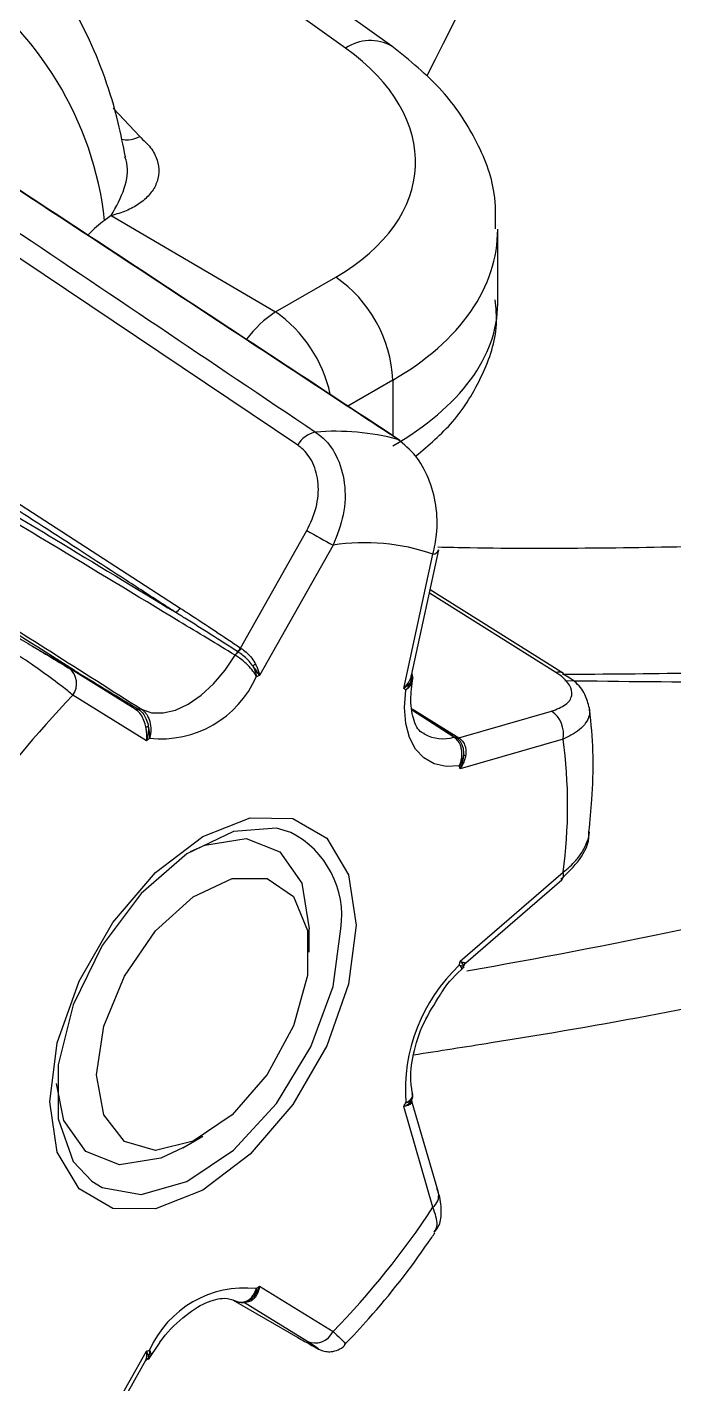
# Model space of a CAD drawing. Extents: x 6 to 134, y 3 to 97.
# Drawn here: x 104.232 to 104.684, y 5.605 to 6.552 of the extents above; entities that cross this region are included whole.
import ezdxf

# ---------------------------------------------------------------- set-up
doc = ezdxf.new("R2010")
doc.units = 0
doc.header["$MEASUREMENT"] = 0
doc.layers.add('OBJECT', color=7, linetype='CONTINUOUS')

msp = doc.modelspace()

# ---------------------------------------------------------------- linework, layer by layer
at = {"layer": 'OBJECT'}
for p, q in [((104.45446, 6.53763), (104.2133, 6.71022)), ((104.48679, 6.53902), (104.25479, 6.70505)), ((104.29213, 6.49557), (104.31074, 6.4758)), ((104.42107, 6.2602), (104.10569, 6.4721)), ((104.29088, 6.42068), (104.28623, 6.41731)), ((104.29088, 6.42068), (104.40553, 6.35339)), ((104.56067, 6.35902), (104.56067, 6.41062)), ((104.40553, 6.35339), (104.44761, 6.37769)), ((104.058, 6.32839), (104.33899, 6.14651)), ((104.48745, 6.30579), (104.45598, 6.28762)), ((104.48745, 6.30579), (104.48745, 6.26691)), ((104.38117, 6.11858), (104.42746, 6.20066)), ((104.4457, 6.19043), (104.39432, 6.09933)), ((104.49508, 6.09032), (104.51547, 6.18419)), ((104.50045, 6.09933), (104.51952, 6.18713)), ((104.60127, 6.10149), (104.51295, 6.15685)), ((104.60657, 6.10081), (104.51345, 6.15918)), ((104.23551, 6.12008), (104.26521, 6.10288)), ((104.3794, 6.11588), (104.37889, 6.1162)), ((104.38117, 6.11858), (104.38155, 6.11833)), ((104.26137, 6.10447), (104.26111, 6.10462)), ((104.30767, 6.07583), (104.26137, 6.10447)), ((104.60661, 6.10087), (104.6064, 6.101)), ((104.31547, 6.05381), (104.26409, 6.08559)), ((104.3078, 6.07575), (104.30767, 6.07583)), ((104.30941, 6.07609), (104.30993, 6.07577)), ((104.50104, 6.07603), (104.53357, 6.05577)), ((104.51283, 6.06836), (104.50106, 6.07593)), ((104.53007, 6.05634), (104.50123, 6.07486)), ((104.51816, 6.06493), (104.51283, 6.06836)), ((104.53357, 6.05577), (104.59824, 6.07448)), ((104.50895, 6.05891), (104.5097, 6.05846)), ((104.5299, 6.05738), (104.51816, 6.06493)), ((104.53357, 6.05577), (104.53394, 6.05553)), ((104.60628, 6.05499), (104.53451, 6.03422)), ((104.53451, 5.89987), (104.60628, 5.96196)), ((104.53838, 5.89868), (104.60548, 5.95674)), ((104.42914, 5.90622), (104.42914, 5.92254)), ((104.53825, 5.89873), (104.53825, 5.89883)), ((104.51927, 5.73821), (104.50057, 5.80272)), ((104.51547, 5.72791), (104.49508, 5.79825)), ((104.34076, 5.76946), (104.3549, 5.77762)), ((104.39432, 5.6729), (104.4457, 5.64112)), ((104.37606, 5.66295), (104.42107, 5.63704)), ((104.42746, 5.63433), (104.3833, 5.66164)), ((104.31681, 5.62151), (104.3245, 5.63309)), ((104.26409, 5.53628), (104.31547, 5.62738)), ((104.26654, 5.53503), (104.31507, 5.62108))]:
    msp.add_line(p, q, dxfattribs=at)
at = {"layer": 'OBJECT', "flags": 128}
for points in [[(104.49098, 6.26429), (104.49216, 6.2638), (104.49239, 6.26366)], [(104.31198, 6.07584), (104.31903, 6.07343), (104.32703, 6.07323), (104.33568, 6.07527), (104.34466, 6.07945), (104.35363, 6.08563), (104.36228, 6.09358), (104.37028, 6.10302), (104.37734, 6.11358)], [(104.26521, 6.10288), (104.26479, 6.10257), (104.26462, 6.10246)], [(104.53382, 6.03625), (104.52463, 6.03583), (104.51632, 6.03771), (104.50915, 6.04181), (104.50334, 6.04803), (104.49907, 6.05615), (104.49647, 6.06594), (104.49562, 6.0771), (104.49655, 6.08926)], [(104.46182, 5.92508), (104.45658, 5.8839), (104.4414, 5.84072), (104.41774, 5.79975), (104.38793, 5.765), (104.35489, 5.73988), (104.32185, 5.72685), (104.29204, 5.72718), (104.26839, 5.74084), (104.2532, 5.76649), (104.24797, 5.80163), (104.2532, 5.8428), (104.26839, 5.88599), (104.29204, 5.92696), (104.32185, 5.96171), (104.35489, 5.98683), (104.38793, 5.99986), (104.41774, 5.99953), (104.4414, 5.98587), (104.45658, 5.96021), (104.46182, 5.92508)], [(104.41623, 5.98978), (104.40617, 5.99266), (104.37619, 5.99054), (104.34358, 5.97483), (104.31185, 5.94723), (104.28445, 5.91074), (104.26435, 5.86931), (104.25372, 5.82743), (104.25372, 5.78964), (104.26435, 5.76003), (104.27726, 5.74613)], [(104.34609, 5.97648), (104.3561, 5.9809), (104.38494, 5.98542), (104.40846, 5.97621), (104.42381, 5.95438), (104.42914, 5.92254)], [(104.28065, 5.82049), (104.28566, 5.85436), (104.30002, 5.88944), (104.3218, 5.921), (104.34804, 5.94477), (104.37521, 5.95755), (104.39964, 5.9576), (104.41802, 5.94493), (104.42787, 5.92124), (104.42787, 5.88973), (104.41802, 5.85466), (104.39964, 5.82076), (104.37521, 5.79262), (104.34804, 5.77403), (104.3218, 5.7675), (104.30002, 5.77392), (104.28566, 5.79242), (104.28065, 5.82049)], [(104.27726, 5.74613), (104.28445, 5.74181), (104.31185, 5.73695), (104.34358, 5.74599), (104.37619, 5.76794), (104.40617, 5.80042), (104.43025, 5.83992), (104.44582, 5.88216), (104.45121, 5.92254)], [(104.34076, 5.76946), (104.3254, 5.76214), (104.29656, 5.75761), (104.27304, 5.76682), (104.25769, 5.78866), (104.25252, 5.8144)]]:
    msp.add_lwpolyline(points, dxfattribs=at)
at = {"layer": 'OBJECT'}
for centre, radius, start, end in [((102.06694, 7.76654), 2.74469, 332.95575, 341.41178), ((104.04981, 6.39082), 0.23789, 6.39419, 56.18089), ((104.47175, 6.51205), 0.03088, 60.8836, 124.05709), ((104.39459, 6.30132), 0.09296, 2.75234, 55.22641), ((104.45411, 6.28153), 0.08674, 124.06162, 142.44766), ((104.35129, 6.27591), 0.09458, 12.22739, 55.00645), ((104.43702, 6.25171), 0.01807, 101.25607, 151.98107), ((104.44734, 6.10022), 0.16977, 75.10368, 94.67729), ((104.84501, 6.92385), 0.83507, 239.99946, 241.43405), ((104.46794, 6.04594), 0.14619, 71.02876, 98.7522), ((104.51518, 6.18886), 0.00467, 273.58786, 338.33478), ((104.33304, 6.14986), 0.00683, 292.94164, 330.60501), ((104.38416, 6.10951), 0.00794, 126.80332, 149.2449), ((104.37451, 6.12269), 0.00782, 303.99093, 328.33423), ((104.37456, 6.12228), 0.00803, 307.08335, 330.48275), ((104.25295, 6.09362), 0.01373, 324.19867, 52.17531), ((104.39815, 6.09877), 0.01098, 127.20761, 139.44898), ((104.3256, 6.12782), 0.07269, 263.70208, 336.29254), ((104.45099, 5.92797), 0.18049, 108.30072, 109.02552), ((104.5029, 6.09749), 0.00291, 173.68551, 210.49388), ((104.60321, 6.0948), 0.00697, 62.78716, 106.16903), ((104.67873, 5.68083), 0.57945, 135.69133, 146.71953), ((104.44339, 6.01677), 0.08989, 53.74643, 54.89998), ((104.3083, 6.07788), 0.0021, 247.66411, 301.83573), ((104.30885, 6.0778), 0.0023, 242.89923, 298.19096), ((104.31103, 6.07371), 0.00234, 66.16053, 117.98488), ((104.58735, 6.05858), 0.01927, 349.25143, 55.58872), ((104.32239, 6.03282), 0.03143, 100.3427, 103.51842), ((104.52243, 6.08192), 0.02669, 241.51464, 286.63168), ((104.53064, 6.05447), 0.00196, 47.78743, 106.76386), ((104.53294, 6.05806), 0.00238, 242.88122, 285.56215), ((104.53328, 6.0574), 0.00199, 228.21928, 289.66336), ((104.52556, 5.79881), 0.3304, 129.00017, 129.48451), ((104.27106, 6.00848), 0.33843, 352.09981, 7.90019), ((104.5392, 6.0471), 0.00381, 233.39241, 255.54178), ((104.39403, 5.98721), 0.14814, 18.50243, 19.32924), ((104.38625, 5.93147), 0.06557, 352.17871, 62.79388), ((104.60188, 5.95998), 0.00482, 316.31041, 24.28376), ((104.61619, 5.80983), 0.11996, 133.36553, 184.22311), ((104.17268, 5.98721), 0.37222, 345.98099, 346.42835), ((104.54173, 5.89511), 0.00502, 133.94369, 163.06896), ((104.08923, 6.01675), 0.46093, 331.70223, 332.09016), ((104.50411, 5.80064), 0.00413, 154.28204, 186.22978), ((104.50903, 5.73614), 0.01045, 308.04903, 11.44333), ((104.03105, 6.04588), 0.57945, 315.69133, 326.71953), ((104.38418, 5.59888), 0.07269, 83.70208, 156.29254), ((104.18423, 5.9279), 0.3304, 309.00017, 309.48451), ((104.39118, 5.66251), 0.00271, 83.2104, 120.65072), ((104.43307, 5.64716), 0.014, 246.38588, 334.45671), ((104.31878, 5.61881), 0.00437, 117.76565, 148.89094), ((104.25879, 5.79874), 0.18049, 288.30072, 289.02552)]:
    msp.add_arc(centre, radius, start, end, dxfattribs=at)
for centre, major_axis, ratio, start_param, end_param in [((104.31326, 6.46473), (0.18989, -0.01072), 0.611383, 5.532292, 7.050729), ((104.29131, 6.3715), (0.02998, 0.05198), 0.579229, 0.903132, 1.175473), ((104.31067, 6.41733), (0.24992, -0.01056), 0.603442, 5.523269, 6.312822), ((104.31067, 6.35231), (0.24994, 0.00962), 0.549881, 5.476626, 6.262024), ((102.92133, 7.54326), (3.50476, -0.83636), 0.337357, 5.29292, 5.370705), ((100.51633, 8.04859), (5.44687, -1.29982), 0.337357, 5.620083, 5.701952)]:
    msp.add_ellipse(centre, major_axis=major_axis, ratio=ratio, start_param=start_param, end_param=end_param, dxfattribs=at)
for points, knots in [([(104.30076, 6.46178), (104.29918, 6.46971), (104.29318, 6.49993), (104.27565, 6.5478), (104.24409, 6.60016), (104.21478, 6.63388), (104.19499, 6.64704), (104.19115, 6.64959)], [0, 0, 0, 0, 0.100725, 0.383813, 0.663284, 0.934608, 1, 1, 1, 1]), ([(104.55915, 6.41151), (104.55924, 6.41977), (104.55948, 6.44132), (104.54618, 6.47461), (104.5227, 6.50998), (104.49913, 6.52904), (104.48679, 6.53902)], [0, 0, 0, 0, 0.165489, 0.43233, 0.702708, 1, 1, 1, 1]), ([(104.11519, 6.48344), (104.12115, 6.47943), (104.15425, 6.45719), (104.26037, 6.38587), (104.36049, 6.31853), (104.43349, 6.26943)], [0, 0, 0, 0, 0.056184, 0.311886, 1, 1, 1, 1]), ([(104.49098, 6.26429), (104.48402, 6.26886), (104.44925, 6.29175), (104.34044, 6.36335), (104.23859, 6.43034), (104.16456, 6.47902)], [0, 0, 0, 0, 0.063926, 0.319628, 1, 1, 1, 1]), ([(104.49238, 6.26366), (104.46117, 6.28421), (104.3525, 6.35576), (104.24381, 6.42724), (104.16633, 6.47819)], [0, 0, 0, 0, 0.287192, 1, 1, 1, 1]), ([(104.31074, 6.4758), (104.31349, 6.47327), (104.319, 6.46821), (104.32328, 6.45958), (104.32462, 6.45086), (104.32263, 6.44256), (104.31787, 6.43498), (104.31062, 6.42872), (104.30161, 6.42369), (104.29444, 6.42168), (104.29088, 6.42068)], [0, 0, 0, 0, 0.134538, 0.269902, 0.400283, 0.530277, 0.653313, 0.775196, 0.888139, 1, 1, 1, 1]), ([(104.29816, 6.47405), (104.2997, 6.47373), (104.30343, 6.47298), (104.30804, 6.47475), (104.31074, 6.4758)], [0, 0, 0, 0, 0.412702, 1, 1, 1, 1]), ([(104.29088, 6.42068), (104.29432, 6.42695), (104.30081, 6.43878), (104.30311, 6.4535), (104.30094, 6.46022), (104.30045, 6.4617)], [0, 0, 0, 0, 0.467178, 0.882115, 1, 1, 1, 1]), ([(104.50337, 6.25251), (104.51246, 6.26023), (104.53184, 6.27668), (104.5506, 6.30815), (104.56116, 6.33809), (104.55951, 6.35608), (104.55897, 6.36188)], [0, 0, 0, 0, 0.26895, 0.573872, 0.862447, 1, 1, 1, 1]), ([(104.3357, 6.14357), (104.33341, 6.14505), (104.32198, 6.15246), (104.27395, 6.18356), (104.18255, 6.24271), (104.10027, 6.2959), (104.0546, 6.32542)], [0, 0, 0, 0, 0.024416, 0.122079, 0.512732, 1, 1, 1, 1]), ([(104.37734, 6.11358), (104.36435, 6.12143), (104.32132, 6.14747), (104.23639, 6.19878), (104.16434, 6.24215), (104.12239, 6.2674)], [0, 0, 0, 0, 0.153014, 0.506934, 1, 1, 1, 1]), ([(104.12565, 6.27068), (104.16756, 6.24536), (104.23764, 6.20302), (104.30759, 6.16061), (104.3357, 6.14357)], [0, 0, 0, 0, 0.5981841, 1, 1, 1, 1]), ([(104.43349, 6.26943), (104.43477, 6.2685), (104.44056, 6.2643), (104.44901, 6.25318), (104.45467, 6.23387), (104.45412, 6.21149), (104.4485, 6.19742), (104.4457, 6.19043)], [0, 0, 0, 0, 0.06206, 0.280895, 0.514816, 0.758819, 1, 1, 1, 1]), ([(104.51547, 6.18419), (104.51649, 6.18873), (104.51895, 6.19968), (104.51826, 6.21822), (104.513, 6.23729), (104.50381, 6.2538), (104.49527, 6.26078), (104.49098, 6.26429)], [0, 0, 0, 0, 0.156463, 0.377207, 0.586936, 0.792743, 1, 1, 1, 1]), ([(104.42746, 6.20066), (104.42992, 6.20594), (104.43485, 6.21651), (104.43615, 6.23337), (104.43249, 6.24794), (104.42634, 6.25634), (104.42202, 6.2595), (104.42107, 6.2602)], [0, 0, 0, 0, 0.244965, 0.490375, 0.723034, 0.938923, 1, 1, 1, 1]), ([(104.26521, 6.10288), (104.23779, 6.12032), (104.18106, 6.15638), (104.11288, 6.19981), (104.07213, 6.22581), (104.06063, 6.23315)], [0, 0, 0, 0, 0.4018156, 0.8311874, 1, 1, 1, 1]), ([(104.06389, 6.23363), (104.07538, 6.2263), (104.1161, 6.20035), (104.19875, 6.14773), (104.27001, 6.10249), (104.31198, 6.07584)], [0, 0, 0, 0, 0.139147, 0.493066, 1, 1, 1, 1]), ([(104.71248, 6.18963), (104.65559, 6.18855), (104.59134, 6.18733), (104.5264, 6.18879), (104.51896, 6.18896)], [0, 0, 0, 0, 0.885383, 1, 1, 1, 1]), ([(104.37889, 6.1162), (104.36668, 6.12399), (104.35231, 6.13316), (104.33787, 6.14221), (104.3357, 6.14357)], [0, 0, 0, 0, 0.849802, 1, 1, 1, 1]), ([(104.33899, 6.14651), (104.34111, 6.14513), (104.35526, 6.13596), (104.36927, 6.12656), (104.38117, 6.11858)], [0, 0, 0, 0, 0.150177, 1, 1, 1, 1]), ([(104.26409, 6.08559), (104.26172, 6.08757), (104.256, 6.09234), (104.24329, 6.10171), (104.22739, 6.11261), (104.21076, 6.12336), (104.20085, 6.12928), (104.19588, 6.13226)], [0, 0, 0, 0, 0.156463, 0.377207, 0.586936, 0.792743, 1, 1, 1, 1]), ([(104.20719, 6.13673), (104.21096, 6.13454), (104.2185, 6.13015), (104.23142, 6.12253), (104.24398, 6.11504), (104.25426, 6.10884), (104.25909, 6.10586), (104.26111, 6.10462)], [0, 0, 0, 0, 0.204174, 0.408136, 0.617898, 0.840881, 1, 1, 1, 1]), ([(104.39216, 6.0986), (104.39214, 6.09863), (104.39212, 6.09867), (104.39209, 6.09874), (104.39205, 6.09884), (104.39193, 6.09907), (104.39167, 6.09959), (104.39102, 6.10073), (104.38941, 6.10311), (104.38681, 6.10606), (104.38345, 6.10918), (104.38037, 6.11165), (104.37828, 6.11298), (104.37734, 6.11358)], [0, 0, 0, 0, 0.007067, 0.008531, 0.013729, 0.028139, 0.057805, 0.119651, 0.255243, 0.503841, 0.641027, 0.838394, 1, 1, 1, 1]), ([(104.3898, 6.10591), (104.38964, 6.10615), (104.3886, 6.10766), (104.38634, 6.11032), (104.38282, 6.1136), (104.38054, 6.11512), (104.3794, 6.11588)], [0, 0, 0, 0, 0.061214, 0.387729, 0.695884, 1, 1, 1, 1]), ([(104.38155, 6.11833), (104.38269, 6.11754), (104.385, 6.11594), (104.38841, 6.11237), (104.39047, 6.10945), (104.39136, 6.10778), (104.3915, 6.10752)], [0, 0, 0, 0, 0.3024, 0.609801, 0.937989, 1, 1, 1, 1]), ([(104.3898, 6.10591), (104.39018, 6.10511), (104.391, 6.10341), (104.39166, 6.10133), (104.39197, 6.09989), (104.39208, 6.09922), (104.39212, 6.09891), (104.39214, 6.09878), (104.39215, 6.09869), (104.39215, 6.09864), (104.39216, 6.0986)], [0, 0, 0, 0, 0.315172, 0.674072, 0.841266, 0.92242, 0.962073, 0.977142, 0.981068, 1, 1, 1, 1]), ([(104.39432, 6.09933), (104.3943, 6.09937), (104.39361, 6.10072), (104.39225, 6.1029), (104.39038, 6.10519), (104.3898, 6.10591)], [0, 0, 0, 0, 0.018348, 0.69417, 1, 1, 1, 1]), ([(104.3915, 6.10752), (104.39192, 6.10665), (104.39327, 6.10386), (104.39403, 6.10112), (104.39431, 6.09938), (104.39432, 6.09933)], [0, 0, 0, 0, 0.306093, 0.981681, 1, 1, 1, 1]), ([(104.26521, 6.10288), (104.26741, 6.10155), (104.27839, 6.0949), (104.29311, 6.08597), (104.30567, 6.07836), (104.30941, 6.07609)], [0, 0, 0, 0, 0.1493918, 0.7469606, 1, 1, 1, 1]), ([(104.49508, 6.09032), (104.49512, 6.09036), (104.49668, 6.09194), (104.49862, 6.09444), (104.49968, 6.09701), (104.50001, 6.09781)], [0, 0, 0, 0, 0.018319, 0.693907, 1, 1, 1, 1]), ([(104.5004, 6.09602), (104.50003, 6.09539), (104.49886, 6.09336), (104.49678, 6.0915), (104.49513, 6.09035), (104.49508, 6.09032)], [0, 0, 0, 0, 0.30583, 0.981652, 1, 1, 1, 1]), ([(104.49655, 6.08926), (104.49659, 6.0893), (104.49663, 6.08935), (104.4967, 6.08943), (104.49681, 6.08955), (104.49706, 6.08983), (104.49757, 6.09044), (104.49856, 6.09177), (104.49968, 6.0937), (104.50017, 6.09528), (104.5004, 6.09602)], [0, 0, 0, 0, 0.018932, 0.022858, 0.037927, 0.07758, 0.158734, 0.325928, 0.684828, 1, 1, 1, 1]), ([(104.50101, 6.09566), (104.50076, 6.09465), (104.50034, 6.09296), (104.49871, 6.0911), (104.49764, 6.09012), (104.49709, 6.08967), (104.49683, 6.08947), (104.49671, 6.08938), (104.49664, 6.08933), (104.49659, 6.08929), (104.49655, 6.08926)], [0, 0, 0, 0, 0.442185, 0.738512, 0.873672, 0.938505, 0.969996, 0.981356, 0.984556, 1, 1, 1, 1]), ([(104.50954, 6.05886), (104.50924, 6.05893), (104.50585, 6.0598), (104.50242, 6.06588), (104.49911, 6.08066), (104.50081, 6.09248), (104.50158, 6.09783)], [0, 0, 0, 0, 0.0376081, 0.4264781, 0.7406548, 1, 1, 1, 1]), ([(104.50001, 6.09781), (104.5001, 6.09806), (104.5003, 6.09859), (104.50033, 6.09909), (104.50034, 6.09936)], [0, 0, 0, 0, 0.473421, 1, 1, 1, 1]), ([(104.50071, 6.10054), (104.50078, 6.10039), (104.50129, 6.09921), (104.50093, 6.09761), (104.50047, 6.09624), (104.5004, 6.09602)], [0, 0, 0, 0, 0.110104, 0.858891, 1, 1, 1, 1]), ([(104.50103, 6.09566), (104.50113, 6.09594), (104.50166, 6.09748), (104.50125, 6.09911), (104.50091, 6.10043)], [0, 0, 0, 0, 0.185526, 1, 1, 1, 1]), ([(104.59824, 6.07448), (104.60183, 6.07586), (104.60902, 6.07861), (104.61329, 6.08522), (104.61174, 6.09253), (104.60641, 6.09811), (104.6022, 6.10088), (104.60127, 6.10149)], [0, 0, 0, 0, 0.244965, 0.490375, 0.723034, 0.938923, 1, 1, 1, 1]), ([(104.70023, 6.10105), (104.69877, 6.10102), (104.6674, 6.10039), (104.63592, 6.10022), (104.6059, 6.10005)], [0, 0, 0, 0, 0.0466415, 1, 1, 1, 1]), ([(104.62467, 6.07657), (104.62384, 6.07987), (104.62206, 6.08695), (104.61549, 6.09493), (104.60894, 6.09883), (104.60608, 6.10052)], [0, 0, 0, 0, 0.330354, 0.707895, 1, 1, 1, 1]), ([(104.31504, 6.06337), (104.31497, 6.06368), (104.31453, 6.06562), (104.31337, 6.06906), (104.31097, 6.07321), (104.30885, 6.07491), (104.3078, 6.07575)], [0, 0, 0, 0, 0.062329, 0.390489, 0.697879, 1, 1, 1, 1]), ([(104.30993, 6.07577), (104.31096, 6.07495), (104.31302, 6.07331), (104.3153, 6.06932), (104.31635, 6.06595), (104.31669, 6.06404), (104.31674, 6.06373)], [0, 0, 0, 0, 0.303836, 0.61198, 0.938473, 1, 1, 1, 1]), ([(104.31198, 6.07584), (104.31283, 6.07519), (104.31471, 6.07375), (104.31665, 6.07061), (104.31815, 6.06643), (104.31865, 6.06225), (104.31835, 6.05878), (104.31802, 6.05707), (104.31783, 6.05629), (104.31773, 6.05594), (104.31769, 6.05579), (104.31766, 6.05569), (104.31764, 6.05563), (104.31763, 6.05558)], [0, 0, 0, 0, 0.161606, 0.358973, 0.496159, 0.744757, 0.880349, 0.942195, 0.971861, 0.986271, 0.991469, 0.992933, 1, 1, 1, 1]), ([(104.62456, 6.07651), (104.62469, 6.0752), (104.62501, 6.0721), (104.62313, 6.06739), (104.61936, 6.06265), (104.61378, 6.05839), (104.6088, 6.05613), (104.60628, 6.05499)], [0, 0, 0, 0, 0.15202, 0.361771, 0.578556, 0.786138, 1, 1, 1, 1]), ([(104.62439, 5.99028), (104.62516, 5.99778), (104.62804, 6.0258), (104.6275, 6.05449), (104.62488, 6.07481), (104.62468, 6.07638)], [0, 0, 0, 0, 0.251856, 0.9421522, 1, 1, 1, 1]), ([(104.31547, 6.05381), (104.31547, 6.05386), (104.31574, 6.05592), (104.31581, 6.05914), (104.31522, 6.06237), (104.31504, 6.06337)], [0, 0, 0, 0, 0.0183195, 0.6939069, 1, 1, 1, 1]), ([(104.31674, 6.06373), (104.31677, 6.0627), (104.31684, 6.05936), (104.31617, 6.05602), (104.31548, 6.05387), (104.31547, 6.05381)], [0, 0, 0, 0, 0.30583, 0.981652, 1, 1, 1, 1]), ([(104.31763, 6.05558), (104.31763, 6.05562), (104.31764, 6.05568), (104.31765, 6.05578), (104.31766, 6.05593), (104.31768, 6.05627), (104.31771, 6.05702), (104.3177, 6.05863), (104.31746, 6.06096), (104.31697, 6.06285), (104.31674, 6.06373)], [0, 0, 0, 0, 0.0189315, 0.0228576, 0.0379267, 0.0775799, 0.1587337, 0.3259284, 0.6848276, 1, 1, 1, 1]), ([(104.53382, 6.03625), (104.53384, 6.0363), (104.53387, 6.03636), (104.53391, 6.03645), (104.53398, 6.0366), (104.53414, 6.03695), (104.53446, 6.03772), (104.53506, 6.0394), (104.53583, 6.04283), (104.53576, 6.04697), (104.53455, 6.05113), (104.53278, 6.05425), (104.53091, 6.05569), (104.53007, 6.05634)], [0, 0, 0, 0, 0.007067, 0.008531, 0.013729, 0.028139, 0.057805, 0.119651, 0.255243, 0.503841, 0.641027, 0.838394, 1, 1, 1, 1]), ([(104.53693, 6.04405), (104.53694, 6.04434), (104.53707, 6.04622), (104.53666, 6.04952), (104.53492, 6.05347), (104.53294, 6.05511), (104.53195, 6.05592)], [0, 0, 0, 0, 0.061214, 0.387729, 0.695884, 1, 1, 1, 1]), ([(104.53394, 6.05553), (104.53493, 6.05469), (104.53691, 6.05301), (104.53843, 6.04894), (104.53858, 6.04558), (104.53829, 6.04371), (104.53825, 6.04342)], [0, 0, 0, 0, 0.3024, 0.609801, 0.937989, 1, 1, 1, 1]), ([(104.53693, 6.04405), (104.53677, 6.0432), (104.53645, 6.04138), (104.53554, 6.03915), (104.5347, 6.03762), (104.53426, 6.03691), (104.53404, 6.03658), (104.53395, 6.03644), (104.53388, 6.03635), (104.53385, 6.03629), (104.53382, 6.03625)], [0, 0, 0, 0, 0.315172, 0.674072, 0.841266, 0.92242, 0.962073, 0.977142, 0.981068, 1, 1, 1, 1]), ([(104.53451, 6.03422), (104.53453, 6.03428), (104.5355, 6.03641), (104.53657, 6.03971), (104.53684, 6.04302), (104.53693, 6.04405)], [0, 0, 0, 0, 0.018348, 0.69417, 1, 1, 1, 1]), ([(104.53825, 6.04342), (104.53815, 6.04293), (104.53796, 6.04196), (104.53738, 6.03994), (104.53636, 6.03736), (104.53521, 6.0353), (104.53454, 6.03428), (104.53451, 6.03422)], [0, 0, 0, 0, 0.15236, 0.305636, 0.63958, 0.981721, 1, 1, 1, 1]), ([(104.60479, 5.95717), (104.60943, 5.96153), (104.61888, 5.9704), (104.62481, 5.98287), (104.62436, 5.98961), (104.62432, 5.9903)], [0, 0, 0, 0, 0.464713, 0.945559, 1, 1, 1, 1]), ([(104.60628, 5.96196), (104.60791, 5.96326), (104.61119, 5.96588), (104.61588, 5.97076), (104.62022, 5.97662), (104.62322, 5.98329), (104.62467, 5.98793), (104.62466, 5.99017), (104.62466, 5.99027)], [0, 0, 0, 0, 0.160017, 0.322008, 0.54662, 0.777078, 0.990532, 1, 1, 1, 1]), ([(104.50186, 5.83448), (104.51994, 5.83727), (104.61599, 5.85207), (104.72336, 5.87167), (104.81031, 5.89314), (104.82225, 5.89609)], [0, 0, 0, 0, 0.166728, 0.885566, 1, 1, 1, 1]), ([(104.52045, 5.87611), (104.52091, 5.87692), (104.52541, 5.88485), (104.53168, 5.89065), (104.53731, 5.89585)], [0, 0, 0, 0, 0.1031684, 1, 1, 1, 1]), ([(104.53382, 5.89704), (104.53385, 5.89703), (104.53388, 5.89702), (104.53395, 5.89701), (104.53404, 5.89698), (104.53426, 5.89692), (104.5347, 5.89681), (104.53554, 5.89662), (104.53645, 5.89647), (104.53677, 5.89654), (104.53693, 5.89658)], [0, 0, 0, 0, 0.018932, 0.022858, 0.037927, 0.07758, 0.158734, 0.325928, 0.684828, 1, 1, 1, 1]), ([(104.53546, 5.89436), (104.53559, 5.89454), (104.53582, 5.89483), (104.53505, 5.8958), (104.53446, 5.89642), (104.53414, 5.89674), (104.53398, 5.89689), (104.53391, 5.89695), (104.53387, 5.89699), (104.53384, 5.89702), (104.53382, 5.89704)], [0, 0, 0, 0, 0.447868, 0.741176, 0.874959, 0.939131, 0.970301, 0.981546, 0.984714, 1, 1, 1, 1]), ([(104.53451, 5.89987), (104.53454, 5.89985), (104.53582, 5.89937), (104.53735, 5.89885), (104.53803, 5.89876), (104.53825, 5.89873)], [0, 0, 0, 0, 0.018319, 0.693907, 1, 1, 1, 1]), ([(104.53693, 5.89658), (104.53684, 5.89681), (104.53657, 5.89756), (104.5355, 5.89884), (104.53453, 5.89984), (104.53451, 5.89987)], [0, 0, 0, 0, 0.30583, 0.981652, 1, 1, 1, 1]), ([(104.53561, 5.8943), (104.53603, 5.89474), (104.53666, 5.89541), (104.53686, 5.89629), (104.53693, 5.89659)], [0, 0, 0, 0, 0.660695, 1, 1, 1, 1]), ([(104.53701, 5.89646), (104.5372, 5.89699), (104.5375, 5.89784), (104.53817, 5.89842), (104.53843, 5.89864)], [0, 0, 0, 0, 0.614519, 1, 1, 1, 1]), ([(104.50139, 5.80657), (104.50084, 5.80948), (104.49936, 5.81722), (104.50109, 5.83473), (104.50803, 5.85653), (104.51643, 5.86978), (104.52045, 5.87611)], [0, 0, 0, 0, 0.168177, 0.447422, 0.736192, 1, 1, 1, 1]), ([(104.49508, 5.79825), (104.49513, 5.79827), (104.49678, 5.79904), (104.49886, 5.80037), (104.50003, 5.80194), (104.5004, 5.80243)], [0, 0, 0, 0, 0.018348, 0.69417, 1, 1, 1, 1]), ([(104.50001, 5.80019), (104.49968, 5.79991), (104.49862, 5.79903), (104.49668, 5.79848), (104.49512, 5.79825), (104.49508, 5.79825)], [0, 0, 0, 0, 0.3060931, 0.9816805, 1, 1, 1, 1]), ([(104.49655, 5.801), (104.49659, 5.80102), (104.49664, 5.80104), (104.49671, 5.80107), (104.49683, 5.80112), (104.49709, 5.80124), (104.49764, 5.80151), (104.49872, 5.80214), (104.50044, 5.80358), (104.50149, 5.80565), (104.50118, 5.80727), (104.50107, 5.80785)], [0, 0, 0, 0, 0.011024, 0.013308, 0.021418, 0.043896, 0.090175, 0.186655, 0.398179, 0.78599, 1, 1, 1, 1]), ([(104.5004, 5.80243), (104.50017, 5.8022), (104.49968, 5.8017), (104.49856, 5.8013), (104.49757, 5.80111), (104.49706, 5.80105), (104.49681, 5.80102), (104.4967, 5.80101), (104.49663, 5.80101), (104.49659, 5.801), (104.49655, 5.801)], [0, 0, 0, 0, 0.315172, 0.674072, 0.841266, 0.92242, 0.962073, 0.977142, 0.981068, 1, 1, 1, 1]), ([(104.50043, 5.80267), (104.50053, 5.8025), (104.50101, 5.80166), (104.50057, 5.80084), (104.5001, 5.8003), (104.50001, 5.80019)], [0, 0, 0, 0, 0.174192, 0.837168, 1, 1, 1, 1]), ([(104.50056, 5.80277), (104.5006, 5.80283), (104.50123, 5.80363), (104.50154, 5.80546), (104.50115, 5.80695), (104.50101, 5.80749)], [0, 0, 0, 0, 0.044438, 0.649512, 1, 1, 1, 1]), ([(104.50057, 5.80275), (104.50058, 5.80274), (104.50061, 5.8027), (104.50061, 5.80276), (104.50061, 5.80279)], [0, 0, 0, 0, 0.429344, 1, 1, 1, 1]), ([(104.51642, 5.71051), (104.51744, 5.71178), (104.5206, 5.71571), (104.52159, 5.72502), (104.52089, 5.73362), (104.51878, 5.73942), (104.51824, 5.74089)], [0, 0, 0, 0, 0.14821, 0.458157, 0.862516, 1, 1, 1, 1]), ([(104.51622, 5.71059), (104.51725, 5.71214), (104.5197, 5.71585), (104.51703, 5.72347), (104.51547, 5.72791)], [0, 0, 0, 0, 0.417329, 1, 1, 1, 1]), ([(104.45372, 5.63187), (104.45945, 5.63795), (104.48022, 5.66), (104.50111, 5.68687), (104.51536, 5.70794), (104.51686, 5.71016)], [0, 0, 0, 0, 0.254197, 0.921235, 1, 1, 1, 1]), ([(104.37734, 5.66268), (104.37828, 5.6623), (104.38037, 5.66145), (104.38345, 5.66169), (104.38681, 5.66306), (104.38941, 5.66545), (104.39102, 5.66817), (104.39167, 5.66969), (104.39193, 5.67043), (104.39205, 5.67077), (104.39209, 5.67092), (104.39212, 5.67102), (104.39214, 5.67108), (104.39216, 5.67113)], [0, 0, 0, 0, 0.161606, 0.358973, 0.496159, 0.744757, 0.880349, 0.942195, 0.971861, 0.986271, 0.991469, 0.992933, 1, 1, 1, 1]), ([(104.3898, 5.66485), (104.39038, 5.66554), (104.39225, 5.66775), (104.39361, 5.6707), (104.3943, 5.67284), (104.39432, 5.6729)], [0, 0, 0, 0, 0.30583, 0.981652, 1, 1, 1, 1]), ([(104.39216, 5.67113), (104.39215, 5.67109), (104.39215, 5.67103), (104.39214, 5.67093), (104.39212, 5.67079), (104.39208, 5.67045), (104.39197, 5.66975), (104.39166, 5.66833), (104.391, 5.66651), (104.39018, 5.66538), (104.3898, 5.66485)], [0, 0, 0, 0, 0.018932, 0.022858, 0.037927, 0.07758, 0.158734, 0.325928, 0.684828, 1, 1, 1, 1]), ([(104.39432, 5.6729), (104.39431, 5.67285), (104.39403, 5.67079), (104.39327, 5.66797), (104.39192, 5.66586), (104.3915, 5.66521)], [0, 0, 0, 0, 0.018319, 0.693907, 1, 1, 1, 1]), ([(104.3245, 5.63309), (104.32462, 5.63327), (104.32928, 5.64031), (104.34076, 5.65159), (104.35715, 5.66237), (104.37063, 5.6653), (104.37516, 5.66353), (104.37739, 5.66265)], [0, 0, 0, 0, 0.006721, 0.264279, 0.519353, 0.764344, 1, 1, 1, 1]), ([(104.37763, 5.6627), (104.37792, 5.66251), (104.37936, 5.66153), (104.38258, 5.6613), (104.38588, 5.6618), (104.38735, 5.66297), (104.38772, 5.66327)], [0, 0, 0, 0, 0.092759, 0.471417, 0.865152, 1, 1, 1, 1]), ([(104.3915, 5.66521), (104.39136, 5.66502), (104.39047, 5.66385), (104.3884, 5.66236), (104.38597, 5.66151), (104.38467, 5.66189), (104.38452, 5.66194)], [0, 0, 0, 0, 0.084644, 0.530293, 0.947736, 1, 1, 1, 1]), ([(104.38771, 5.66328), (104.38827, 5.66358), (104.38903, 5.66399), (104.38964, 5.66466), (104.3898, 5.66485)], [0, 0, 0, 0, 0.730766, 1, 1, 1, 1]), ([(104.4457, 5.64112), (104.44758, 5.63943), (104.4521, 5.63535), (104.45487, 5.63217), (104.45371, 5.63212), (104.45347, 5.63211)], [0, 0, 0, 0, 0.360448, 0.868984, 1, 1, 1, 1]), ([(104.42107, 5.63704), (104.42442, 5.63512), (104.4279, 5.63312), (104.42956, 5.63221), (104.42963, 5.63218)], [0, 0, 0, 0, 0.961591, 1, 1, 1, 1]), ([(104.42963, 5.63218), (104.43144, 5.63117), (104.43519, 5.6291), (104.4359, 5.62894), (104.43319, 5.63077), (104.42915, 5.63328), (104.42746, 5.63433)], [0, 0, 0, 0, 0.248589, 0.514896, 0.797988, 1, 1, 1, 1]), ([(104.42963, 5.63218), (104.43032, 5.63179), (104.43432, 5.62955), (104.43417, 5.62933), (104.43863, 5.62767), (104.44109, 5.62707), (104.44488, 5.62692), (104.44939, 5.62824), (104.45272, 5.63008), (104.45379, 5.63165), (104.45388, 5.63179)], [0, 0, 0, 0, 0.0919444, 0.5284906, 0.5746066, 0.6347647, 0.730192, 0.8577473, 0.9873759, 1, 1, 1, 1]), ([(104.31488, 5.62069), (104.31492, 5.62077), (104.31501, 5.62099), (104.31545, 5.62123), (104.31574, 5.62139)], [0, 0, 0, 0, 0.357942, 1, 1, 1, 1]), ([(104.31504, 5.62106), (104.31522, 5.62159), (104.31581, 5.62326), (104.31574, 5.6256), (104.31547, 5.62733), (104.31547, 5.62738)], [0, 0, 0, 0, 0.306093, 0.981681, 1, 1, 1, 1]), ([(104.31547, 5.62738), (104.31548, 5.62734), (104.31617, 5.62599), (104.31684, 5.62422), (104.31677, 5.62304), (104.31674, 5.62267)], [0, 0, 0, 0, 0.018348, 0.69417, 1, 1, 1, 1]), ([(104.31674, 5.62267), (104.31669, 5.62256), (104.31646, 5.62203), (104.31597, 5.6218), (104.3156, 5.62162)], [0, 0, 0, 0, 0.218012, 1, 1, 1, 1]), ([(104.31563, 5.62157), (104.31626, 5.62191), (104.31737, 5.6225), (104.31793, 5.62357), (104.31817, 5.62403)], [0, 0, 0, 0, 0.572166, 1, 1, 1, 1]), ([(104.31674, 5.62267), (104.31697, 5.62311), (104.31746, 5.62406), (104.3177, 5.62563), (104.31771, 5.62688), (104.31768, 5.6275), (104.31766, 5.6278), (104.31765, 5.62793), (104.31764, 5.62802), (104.31763, 5.62807), (104.31763, 5.62811)], [0, 0, 0, 0, 0.315172, 0.674072, 0.841266, 0.92242, 0.962073, 0.977142, 0.981068, 1, 1, 1, 1]), ([(104.31763, 5.62811), (104.31764, 5.62808), (104.31766, 5.62804), (104.31769, 5.62797), (104.31773, 5.62787), (104.31783, 5.62765), (104.31802, 5.62717), (104.31834, 5.62622), (104.31865, 5.62485), (104.31825, 5.62431), (104.31803, 5.62402)], [0, 0, 0, 0, 0.01692, 0.020426, 0.032872, 0.067373, 0.138402, 0.28648, 0.61113, 1, 1, 1, 1])]:
    msp.add_open_spline(points, degree=3, knots=knots, dxfattribs=at)

doc.saveas('drawing.dxf')
